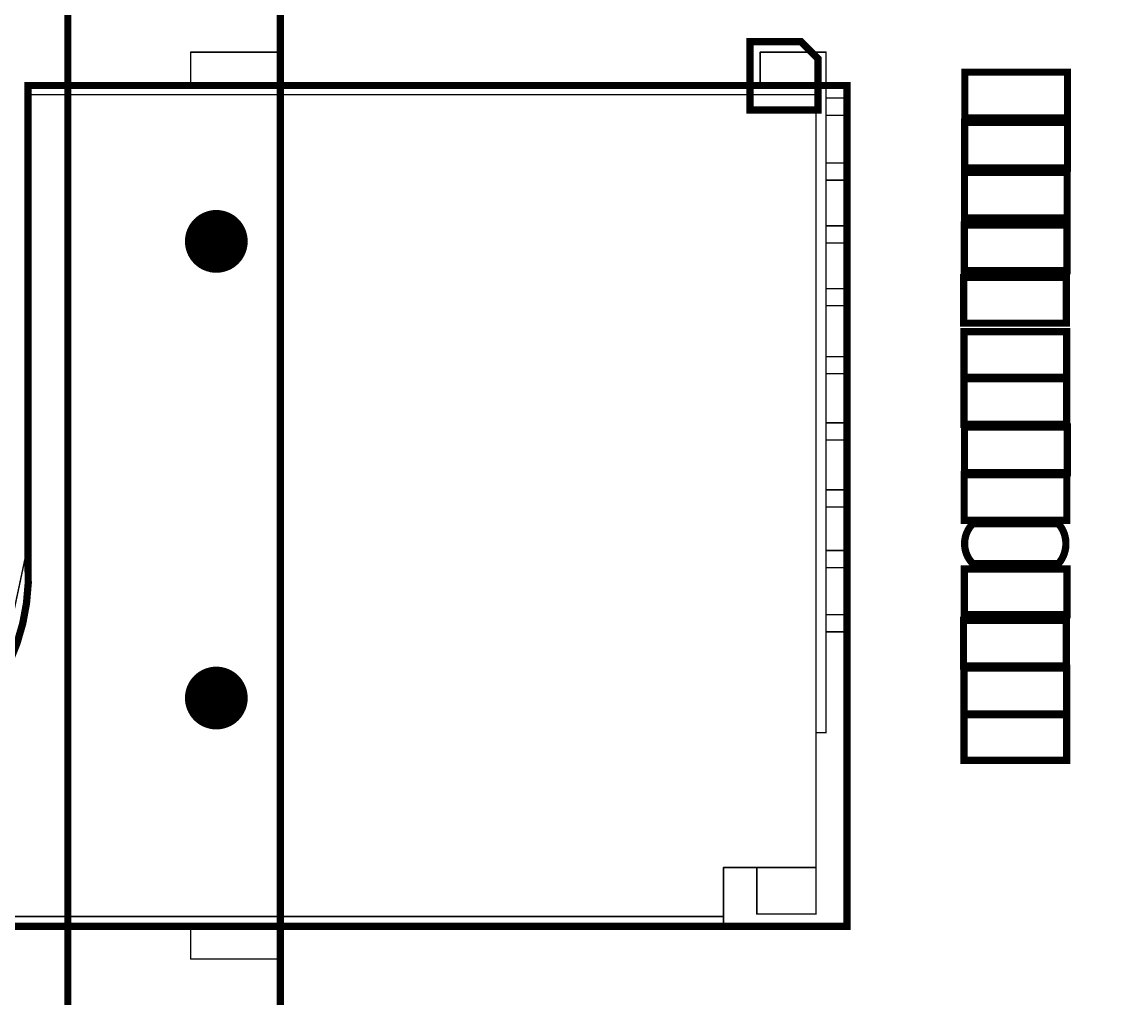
# Model space of a CAD drawing. Extents: x -54 to 75, y -63 to 45.
# Drawn here: x 18.18 to 37.15, y 13.26 to 30.37 of the extents above; entities that cross this region are included whole.
import ezdxf

# ---------------------------------------------------------------- set-up
doc = ezdxf.new("R2010")
doc.units = 0
doc.header["$MEASUREMENT"] = 0
doc.linetypes.add('PADS_DASH_38100', pattern=[0.254, 0.127, -0.127])
doc.linetypes.add('TRMIDX_9', pattern=[2, 1, 1])
doc.layers.get('0').update_dxf_attribs({"linetype": 'CONTINUOUS'})
for name, color, linetype in [('2D_LINE_01', 255, 'CONTINUOUS'), ('BOARD_OUTLINE_00', 254, 'CONTINUOUS'), ('DRIL_NPLTE_THRU_01', 3, 'CONTINUOUS'), ('DRIL_PLTE_THRU_01', 3, 'CONTINUOUS'), ('DRIL_SYMBOL', 254, 'CONTINUOUS'), ('PART_TOP_2DLINE_01', 254, 'CONTINUOUS'), ('PART_TOP_2DLINE_126', 254, 'CONTINUOUS'), ('PART_TOP_COPPER_01', 254, 'CONTINUOUS')]:
    doc.layers.add(name, color=color, linetype=linetype)

# ---------------------------------------------------------------- blocks, each defined once
blk = doc.blocks.new('BOARD_1')
at = {"layer": 'BOARD_OUTLINE_00', "const_width": 0.127}
blk.add_lwpolyline([(0, 0), (6.847, 0), (6.847, 4.142), (9.561, 4.142), (9.561, 0.199), (25.267, 0.199, 0.185339), (28.735, 2.042, 0.15749), (29.993, 5.027), (29.993, 32.25, 0.340915), (25.686, 36.557), (-5.758, 36.557, 0.19257), (-8.738, 35.265, 0.140096), (-10.137, 32.77), (-10.137, 10.091), (-10.114, 10.091), (-10.114, 4.314), (-10.243, 4.314, 0.201635), (-8.997, 1.213, 0.196192), (-6.063, -0.004), (0, -0.004)], format="xyb", close=True, dxfattribs=at)
blk = doc.blocks.new('SMOOTH_0$0254')
at = {"const_width": 0.0127}
blk.add_lwpolyline([(-0.00635, 0, 1), (0.00635, 0, 1)], format="xyb", close=True, dxfattribs=at)
blk = doc.blocks.new('DRAWING_9')
at = {"layer": '2D_LINE_01', "const_width": 0.0254}
blk.add_lwpolyline([(0, 0), (0, -8.104)], dxfattribs=at)
at = {"layer": '2D_LINE_01'}
for p in [(0, 0), (0, -8.104)]:
    blk.add_blockref('SMOOTH_0$0254', p, dxfattribs=at)
blk = doc.blocks.new('DRAWING_10')
at = {"layer": '2D_LINE_01', "const_width": 0.0254}
blk.add_lwpolyline([(0, 0), (-0.675, -3.173)], dxfattribs=at)
at = {"layer": '2D_LINE_01'}
for p in [(0, 0), (-0.675, -3.173)]:
    blk.add_blockref('SMOOTH_0$0254', p, dxfattribs=at)
blk = doc.blocks.new('DRAWING_12')
at = {"layer": '2D_LINE_01', "const_width": 0.0254}
blk.add_lwpolyline([(0, 0), (0, -0.592)], dxfattribs=at)
at = {"layer": '2D_LINE_01'}
for p in [(0, 0), (0, -0.592)]:
    blk.add_blockref('SMOOTH_0$0254', p, dxfattribs=at)
blk = doc.blocks.new('DRAWING_13')
at = {"layer": '2D_LINE_01', "const_width": 0.0254}
blk.add_lwpolyline([(0, 0), (0, -0.591866)], dxfattribs=at)
at = {"layer": '2D_LINE_01'}
for p in [(0, 0), (0, -0.591866)]:
    blk.add_blockref('SMOOTH_0$0254', p, dxfattribs=at)
blk = doc.blocks.new('DRAWING_14')
at = {"layer": '2D_LINE_01', "const_width": 0.0254}
blk.add_lwpolyline([(0, 0), (0, 0.591866)], dxfattribs=at)
at = {"layer": '2D_LINE_01'}
for p in [(0, 0.591866), (0, 0)]:
    blk.add_blockref('SMOOTH_0$0254', p, dxfattribs=at)
blk = doc.blocks.new('DRAWING_15')
at = {"layer": '2D_LINE_01', "const_width": 0.0254}
blk.add_lwpolyline([(0, 0), (0, 0.592)], dxfattribs=at)
at = {"layer": '2D_LINE_01'}
for p in [(0, 0.592), (0, 0)]:
    blk.add_blockref('SMOOTH_0$0254', p, dxfattribs=at)
blk = doc.blocks.new('DRAWING_26')
at = {"layer": '2D_LINE_01', "const_width": 0.0254}
blk.add_lwpolyline([(0, 0), (0, 1.01)], dxfattribs=at)
at = {"layer": '2D_LINE_01'}
for p in [(0, 1.01), (0, 0)]:
    blk.add_blockref('SMOOTH_0$0254', p, dxfattribs=at)
blk = doc.blocks.new('DRAWING_28')
at = {"layer": '2D_LINE_01', "const_width": 0.0254}
blk.add_lwpolyline([(0, 0), (0, -0.817)], dxfattribs=at)
at = {"layer": '2D_LINE_01'}
for p in [(0, 0), (0, -0.817)]:
    blk.add_blockref('SMOOTH_0$0254', p, dxfattribs=at)
blk = doc.blocks.new('DRAWING_29')
at = {"layer": '2D_LINE_01', "const_width": 0.0254}
blk.add_lwpolyline([(0, 0), (0, -0.592)], dxfattribs=at)
at = {"layer": '2D_LINE_01'}
for p in [(0, 0), (0, -0.592)]:
    blk.add_blockref('SMOOTH_0$0254', p, dxfattribs=at)
blk = doc.blocks.new('DRAWING_32')
at = {"layer": '2D_LINE_01', "const_width": 0.0254}
blk.add_lwpolyline([(0, 0), (0, 3.177138)], dxfattribs=at)
at = {"layer": '2D_LINE_01'}
for p in [(0, 3.177138), (0, 0)]:
    blk.add_blockref('SMOOTH_0$0254', p, dxfattribs=at)
blk = doc.blocks.new('DRAWING_33')
at = {"layer": '2D_LINE_01', "linetype": 'PADS_DASH_38100', "const_width": 0.0254}
blk.add_lwpolyline([(0, 0), (0, 11.179)], dxfattribs=at)
at = {"layer": '2D_LINE_01'}
for p in [(0, 11.179), (0, 0)]:
    blk.add_blockref('SMOOTH_0$0254', p, dxfattribs=at)
blk = doc.blocks.new('DRAWING_34')
at = {"layer": '2D_LINE_01', "const_width": 0.0254}
blk.add_lwpolyline([(0, 0), (0, 11.921)], dxfattribs=at)
at = {"layer": '2D_LINE_01'}
for p in [(0, 11.921), (0, 0)]:
    blk.add_blockref('SMOOTH_0$0254', p, dxfattribs=at)
blk = doc.blocks.new('DRAWING_35')
at = {"layer": '2D_LINE_01', "const_width": 0.0254}
blk.add_lwpolyline([(0, 0), (0, -0.3)], dxfattribs=at)
at = {"layer": '2D_LINE_01'}
for p in [(0, 0), (0, -0.3)]:
    blk.add_blockref('SMOOTH_0$0254', p, dxfattribs=at)
blk = doc.blocks.new('DRAWING_36')
at = {"layer": '2D_LINE_01', "const_width": 0.0254}
blk.add_lwpolyline([(0, 0), (0, -0.3)], dxfattribs=at)
at = {"layer": '2D_LINE_01'}
for p in [(0, 0), (0, -0.3)]:
    blk.add_blockref('SMOOTH_0$0254', p, dxfattribs=at)
blk = doc.blocks.new('DRAWING_37')
at = {"layer": '2D_LINE_01', "const_width": 0.0254}
blk.add_lwpolyline([(0, 0), (0, -0.3)], dxfattribs=at)
at = {"layer": '2D_LINE_01'}
for p in [(0, 0), (0, -0.3)]:
    blk.add_blockref('SMOOTH_0$0254', p, dxfattribs=at)
blk = doc.blocks.new('DRAWING_38')
at = {"layer": '2D_LINE_01', "const_width": 0.0254}
blk.add_lwpolyline([(0, 0), (0, -0.3)], dxfattribs=at)
at = {"layer": '2D_LINE_01'}
for p in [(0, 0), (0, -0.3)]:
    blk.add_blockref('SMOOTH_0$0254', p, dxfattribs=at)
blk = doc.blocks.new('DRAWING_39')
at = {"layer": '2D_LINE_01', "const_width": 0.0254}
blk.add_lwpolyline([(0, 0), (0, -0.3)], dxfattribs=at)
at = {"layer": '2D_LINE_01'}
for p in [(0, 0), (0, -0.3)]:
    blk.add_blockref('SMOOTH_0$0254', p, dxfattribs=at)
blk = doc.blocks.new('DRAWING_40')
at = {"layer": '2D_LINE_01', "const_width": 0.0254}
blk.add_lwpolyline([(0, 0), (0, -0.3)], dxfattribs=at)
at = {"layer": '2D_LINE_01'}
for p in [(0, 0), (0, -0.3)]:
    blk.add_blockref('SMOOTH_0$0254', p, dxfattribs=at)
blk = doc.blocks.new('DRAWING_41')
at = {"layer": '2D_LINE_01', "const_width": 0.0254}
blk.add_lwpolyline([(0, 0), (0, -0.3)], dxfattribs=at)
at = {"layer": '2D_LINE_01'}
for p in [(0, 0), (0, -0.3)]:
    blk.add_blockref('SMOOTH_0$0254', p, dxfattribs=at)
blk = doc.blocks.new('DRAWING_42')
at = {"layer": '2D_LINE_01', "const_width": 0.0254}
blk.add_lwpolyline([(0, 0), (0, -0.3)], dxfattribs=at)
at = {"layer": '2D_LINE_01'}
for p in [(0, 0), (0, -0.3)]:
    blk.add_blockref('SMOOTH_0$0254', p, dxfattribs=at)
blk = doc.blocks.new('DRAWING_43')
at = {"layer": '2D_LINE_01', "const_width": 0.0254}
blk.add_lwpolyline([(0, 0), (0, -0.3)], dxfattribs=at)
at = {"layer": '2D_LINE_01'}
for p in [(0, 0), (0, -0.3)]:
    blk.add_blockref('SMOOTH_0$0254', p, dxfattribs=at)
blk = doc.blocks.new('DRAWING_45')
at = {"layer": '2D_LINE_01', "const_width": 0.0254}
blk.add_lwpolyline([(0, 0), (1.566, 0)], dxfattribs=at)
at = {"layer": '2D_LINE_01'}
for p in [(0, 0), (1.566, 0)]:
    blk.add_blockref('SMOOTH_0$0254', p, dxfattribs=at)
blk = doc.blocks.new('DRAWING_46')
at = {"layer": '2D_LINE_01', "const_width": 0.0254}
blk.add_lwpolyline([(0, 0), (12.878718, 0)], dxfattribs=at)
at = {"layer": '2D_LINE_01'}
for p in [(0, 0), (12.878718, 0)]:
    blk.add_blockref('SMOOTH_0$0254', p, dxfattribs=at)
blk = doc.blocks.new('DRAWING_51')
at = {"layer": '2D_LINE_01', "linetype": 'PADS_DASH_38100', "const_width": 0.0254}
blk.add_lwpolyline([(0, 0), (12.878718, 0)], dxfattribs=at)
at = {"layer": '2D_LINE_01'}
for p in [(0, 0), (12.878718, 0)]:
    blk.add_blockref('SMOOTH_0$0254', p, dxfattribs=at)
blk = doc.blocks.new('DRAWING_52')
at = {"layer": '2D_LINE_01', "const_width": 0.0254}
blk.add_lwpolyline([(0, 0), (1.036, 0)], dxfattribs=at)
at = {"layer": '2D_LINE_01'}
for p in [(0, 0), (1.036, 0)]:
    blk.add_blockref('SMOOTH_0$0254', p, dxfattribs=at)
blk = doc.blocks.new('DRAWING_53')
at = {"layer": '2D_LINE_01', "const_width": 0.0254}
blk.add_lwpolyline([(0, 0), (1.621, 0)], dxfattribs=at)
at = {"layer": '2D_LINE_01'}
for p in [(0, 0), (1.621, 0)]:
    blk.add_blockref('SMOOTH_0$0254', p, dxfattribs=at)
blk = doc.blocks.new('DRAWING_56')
at = {"layer": '2D_LINE_01', "const_width": 0.0254}
blk.add_lwpolyline([(0, 0), (0.176, 0)], dxfattribs=at)
at = {"layer": '2D_LINE_01'}
for p in [(0, 0), (0.176, 0)]:
    blk.add_blockref('SMOOTH_0$0254', p, dxfattribs=at)
blk = doc.blocks.new('DRAWING_57')
at = {"layer": '2D_LINE_01', "const_width": 0.0254}
blk.add_lwpolyline([(0, 0), (0.324, 0)], dxfattribs=at)
at = {"layer": '2D_LINE_01'}
for p in [(0, 0), (0.324, 0)]:
    blk.add_blockref('SMOOTH_0$0254', p, dxfattribs=at)
blk = doc.blocks.new('DRAWING_58')
at = {"layer": '2D_LINE_01', "const_width": 0.0254}
blk.add_lwpolyline([(0, 0), (0.324, 0)], dxfattribs=at)
at = {"layer": '2D_LINE_01'}
for p in [(0, 0), (0.324, 0)]:
    blk.add_blockref('SMOOTH_0$0254', p, dxfattribs=at)
blk = doc.blocks.new('DRAWING_59')
at = {"layer": '2D_LINE_01', "const_width": 0.0254}
blk.add_lwpolyline([(0, 0), (0.324, 0)], dxfattribs=at)
at = {"layer": '2D_LINE_01'}
for p in [(0, 0), (0.324, 0)]:
    blk.add_blockref('SMOOTH_0$0254', p, dxfattribs=at)
blk = doc.blocks.new('DRAWING_60')
at = {"layer": '2D_LINE_01', "const_width": 0.0254}
blk.add_lwpolyline([(0, 0), (0.324, 0)], dxfattribs=at)
at = {"layer": '2D_LINE_01'}
for p in [(0, 0), (0.324, 0)]:
    blk.add_blockref('SMOOTH_0$0254', p, dxfattribs=at)
blk = doc.blocks.new('DRAWING_61')
at = {"layer": '2D_LINE_01', "const_width": 0.0254}
blk.add_lwpolyline([(0, 0), (0.324, 0)], dxfattribs=at)
at = {"layer": '2D_LINE_01'}
for p in [(0, 0), (0.324, 0)]:
    blk.add_blockref('SMOOTH_0$0254', p, dxfattribs=at)
blk = doc.blocks.new('DRAWING_62')
at = {"layer": '2D_LINE_01', "const_width": 0.0254}
blk.add_lwpolyline([(0, 0), (0.324, 0)], dxfattribs=at)
at = {"layer": '2D_LINE_01'}
for p in [(0, 0), (0.324, 0)]:
    blk.add_blockref('SMOOTH_0$0254', p, dxfattribs=at)
blk = doc.blocks.new('DRAWING_63')
at = {"layer": '2D_LINE_01', "const_width": 0.0254}
blk.add_lwpolyline([(0, 0), (0.324, 0)], dxfattribs=at)
at = {"layer": '2D_LINE_01'}
for p in [(0, 0), (0.324, 0)]:
    blk.add_blockref('SMOOTH_0$0254', p, dxfattribs=at)
blk = doc.blocks.new('DRAWING_64')
at = {"layer": '2D_LINE_01', "const_width": 0.0254}
blk.add_lwpolyline([(0, 0), (0.324, 0)], dxfattribs=at)
at = {"layer": '2D_LINE_01'}
for p in [(0, 0), (0.324, 0)]:
    blk.add_blockref('SMOOTH_0$0254', p, dxfattribs=at)
blk = doc.blocks.new('DRAWING_65')
at = {"layer": '2D_LINE_01', "const_width": 0.0254}
blk.add_lwpolyline([(0, 0), (0.324, 0)], dxfattribs=at)
at = {"layer": '2D_LINE_01'}
for p in [(0, 0), (0.324, 0)]:
    blk.add_blockref('SMOOTH_0$0254', p, dxfattribs=at)
blk = doc.blocks.new('DRAWING_66')
at = {"layer": '2D_LINE_01', "const_width": 0.0254}
blk.add_lwpolyline([(0, 0), (0.324, 0)], dxfattribs=at)
at = {"layer": '2D_LINE_01'}
for p in [(0, 0), (0.324, 0)]:
    blk.add_blockref('SMOOTH_0$0254', p, dxfattribs=at)
blk = doc.blocks.new('DRAWING_67')
at = {"layer": '2D_LINE_01', "const_width": 0.0254}
blk.add_lwpolyline([(0, 0), (0.324, 0)], dxfattribs=at)
at = {"layer": '2D_LINE_01'}
for p in [(0, 0), (0.324, 0)]:
    blk.add_blockref('SMOOTH_0$0254', p, dxfattribs=at)
blk = doc.blocks.new('DRAWING_68')
at = {"layer": '2D_LINE_01', "const_width": 0.0254}
blk.add_lwpolyline([(0, 0), (0.324, 0)], dxfattribs=at)
at = {"layer": '2D_LINE_01'}
for p in [(0, 0), (0.324, 0)]:
    blk.add_blockref('SMOOTH_0$0254', p, dxfattribs=at)
blk = doc.blocks.new('DRAWING_69')
at = {"layer": '2D_LINE_01', "const_width": 0.0254}
blk.add_lwpolyline([(0, 0), (0.324, 0)], dxfattribs=at)
at = {"layer": '2D_LINE_01'}
for p in [(0, 0), (0.324, 0)]:
    blk.add_blockref('SMOOTH_0$0254', p, dxfattribs=at)
blk = doc.blocks.new('DRAWING_70')
at = {"layer": '2D_LINE_01', "const_width": 0.0254}
blk.add_lwpolyline([(0, 0), (0.324, 0)], dxfattribs=at)
at = {"layer": '2D_LINE_01'}
for p in [(0, 0), (0.324, 0)]:
    blk.add_blockref('SMOOTH_0$0254', p, dxfattribs=at)
blk = doc.blocks.new('DRAWING_71')
at = {"layer": '2D_LINE_01', "const_width": 0.0254}
blk.add_lwpolyline([(0, 0), (0.324, 0)], dxfattribs=at)
at = {"layer": '2D_LINE_01'}
for p in [(0, 0), (0.324, 0)]:
    blk.add_blockref('SMOOTH_0$0254', p, dxfattribs=at)
blk = doc.blocks.new('DRAWING_72')
at = {"layer": '2D_LINE_01', "const_width": 0.0254}
blk.add_lwpolyline([(0, 0), (0.324, 0)], dxfattribs=at)
at = {"layer": '2D_LINE_01'}
for p in [(0, 0), (0.324, 0)]:
    blk.add_blockref('SMOOTH_0$0254', p, dxfattribs=at)
blk = doc.blocks.new('DRAWING_73')
at = {"layer": '2D_LINE_01', "const_width": 0.0254}
blk.add_lwpolyline([(0, 0), (0.324, 0)], dxfattribs=at)
at = {"layer": '2D_LINE_01'}
for p in [(0, 0), (0.324, 0)]:
    blk.add_blockref('SMOOTH_0$0254', p, dxfattribs=at)
blk = doc.blocks.new('DRAWING_74')
at = {"layer": '2D_LINE_01', "const_width": 0.0254}
blk.add_lwpolyline([(0, 0), (0.324, 0)], dxfattribs=at)
at = {"layer": '2D_LINE_01'}
for p in [(0, 0), (0.324, 0)]:
    blk.add_blockref('SMOOTH_0$0254', p, dxfattribs=at)
blk = doc.blocks.new('DRAWING_75')
at = {"layer": '2D_LINE_01', "linetype": 'PADS_DASH_38100', "const_width": 0.0254}
blk.add_lwpolyline([(0, 0), (13.824, 0)], dxfattribs=at)
at = {"layer": '2D_LINE_01'}
for p in [(0, 0), (13.824, 0)]:
    blk.add_blockref('SMOOTH_0$0254', p, dxfattribs=at)
blk = doc.blocks.new('DRAWING_76')
at = {"layer": '2D_LINE_01', "const_width": 0.0254}
blk.add_lwpolyline([(0, 0), (-14.000922, 0)], dxfattribs=at)
at = {"layer": '2D_LINE_01'}
for p in [(-14.000922, 0), (0, 0)]:
    blk.add_blockref('SMOOTH_0$0254', p, dxfattribs=at)
blk = doc.blocks.new('DRAWING_77')
at = {"layer": '2D_LINE_01', "const_width": 0.0254}
blk.add_lwpolyline([(0, 0), (-1.155, 0)], dxfattribs=at)
at = {"layer": '2D_LINE_01'}
for p in [(-1.155, 0), (0, 0)]:
    blk.add_blockref('SMOOTH_0$0254', p, dxfattribs=at)
blk = doc.blocks.new('DRAWING_78')
at = {"layer": '2D_LINE_01', "const_width": 0.0254}
blk.add_lwpolyline([(0, 0), (-1.566, 0)], dxfattribs=at)
at = {"layer": '2D_LINE_01'}
for p in [(-1.566, 0), (0, 0)]:
    blk.add_blockref('SMOOTH_0$0254', p, dxfattribs=at)
blk = doc.blocks.new('DRAWING_109')
at = {"layer": '2D_LINE_01', "const_width": 0.0254}
blk.add_lwpolyline([(0, 0), (0, -8.104)], dxfattribs=at)
at = {"layer": '2D_LINE_01'}
for p in [(0, 0), (0, -8.104)]:
    blk.add_blockref('SMOOTH_0$0254', p, dxfattribs=at)
blk = doc.blocks.new('DRAWING_111')
at = {"layer": '2D_LINE_01', "const_width": 0.0254}
blk.add_lwpolyline([(0, 0), (0, -0.3)], dxfattribs=at)
at = {"layer": '2D_LINE_01'}
for p in [(0, 0), (0, -0.3)]:
    blk.add_blockref('SMOOTH_0$0254', p, dxfattribs=at)
blk = doc.blocks.new('DRAWING_112')
at = {"layer": '2D_LINE_01', "const_width": 0.0254}
blk.add_lwpolyline([(0, 0), (0, -0.3)], dxfattribs=at)
at = {"layer": '2D_LINE_01'}
for p in [(0, 0), (0, -0.3)]:
    blk.add_blockref('SMOOTH_0$0254', p, dxfattribs=at)
blk = doc.blocks.new('DRAWING_113')
at = {"layer": '2D_LINE_01', "const_width": 0.0254}
blk.add_lwpolyline([(0, 0), (0, -0.3)], dxfattribs=at)
at = {"layer": '2D_LINE_01'}
for p in [(0, 0), (0, -0.3)]:
    blk.add_blockref('SMOOTH_0$0254', p, dxfattribs=at)
blk = doc.blocks.new('DRAWING_114')
at = {"layer": '2D_LINE_01', "const_width": 0.0254}
blk.add_lwpolyline([(0, 0), (0, -0.3)], dxfattribs=at)
at = {"layer": '2D_LINE_01'}
for p in [(0, 0), (0, -0.3)]:
    blk.add_blockref('SMOOTH_0$0254', p, dxfattribs=at)
blk = doc.blocks.new('DRAWING_115')
at = {"layer": '2D_LINE_01', "const_width": 0.0254}
blk.add_lwpolyline([(0, 0), (0, -0.3)], dxfattribs=at)
at = {"layer": '2D_LINE_01'}
for p in [(0, 0), (0, -0.3)]:
    blk.add_blockref('SMOOTH_0$0254', p, dxfattribs=at)
blk = doc.blocks.new('DRAWING_116')
at = {"layer": '2D_LINE_01', "const_width": 0.0254}
blk.add_lwpolyline([(0, 0), (0, -0.3)], dxfattribs=at)
at = {"layer": '2D_LINE_01'}
for p in [(0, 0), (0, -0.3)]:
    blk.add_blockref('SMOOTH_0$0254', p, dxfattribs=at)
blk = doc.blocks.new('DRAWING_117')
at = {"layer": '2D_LINE_01', "const_width": 0.0254}
blk.add_lwpolyline([(0, 0), (0, -0.3)], dxfattribs=at)
at = {"layer": '2D_LINE_01'}
for p in [(0, 0), (0, -0.3)]:
    blk.add_blockref('SMOOTH_0$0254', p, dxfattribs=at)
blk = doc.blocks.new('DRAWING_118')
at = {"layer": '2D_LINE_01', "const_width": 0.0254}
blk.add_lwpolyline([(0, 0), (0, -0.3)], dxfattribs=at)
at = {"layer": '2D_LINE_01'}
for p in [(0, 0), (0, -0.3)]:
    blk.add_blockref('SMOOTH_0$0254', p, dxfattribs=at)
blk = doc.blocks.new('DRAWING_119')
at = {"layer": '2D_LINE_01', "const_width": 0.0254}
blk.add_lwpolyline([(0, 0), (0, -0.3)], dxfattribs=at)
at = {"layer": '2D_LINE_01'}
for p in [(0, 0), (0, -0.3)]:
    blk.add_blockref('SMOOTH_0$0254', p, dxfattribs=at)
blk = doc.blocks.new('DRAWING_120')
at = {"layer": '2D_LINE_01', "const_width": 0.0254}
blk.add_lwpolyline([(0, 0), (12.878718, 0)], dxfattribs=at)
at = {"layer": '2D_LINE_01'}
for p in [(0, 0), (12.878718, 0)]:
    blk.add_blockref('SMOOTH_0$0254', p, dxfattribs=at)
blk = doc.blocks.new('DRAWING_121')
at = {"layer": '2D_LINE_01', "const_width": 0.0254}
blk.add_lwpolyline([(0, 0), (-14.000922, 0)], dxfattribs=at)
at = {"layer": '2D_LINE_01'}
for p in [(-14.000922, 0), (0, 0)]:
    blk.add_blockref('SMOOTH_0$0254', p, dxfattribs=at)
blk = doc.blocks.new('DRAWING_144')
at = {"layer": '2D_LINE_01', "const_width": 0.127}
blk.add_lwpolyline([(32.098, 27.053), (0.914, 27.053, 0.207545), (-2.298, 25.8, 0.141876), (-3.705, 23.277), (-0.01, 23.277), (-0.01, 0), (0, 0), (0, -5.196), (-3.834, -5.196, 0.220322), (-2.385, -8.461, 0.188952), (0.433, -9.499), (1.594, -9.499), (1.594, -10.383), (13.284, -10.383), (13.284, -9.288), (31.154, -9.288)], format="xyb", dxfattribs=at)
blk = doc.blocks.new('SMOOTH_0$127')
at = {"const_width": 0.0635}
blk.add_lwpolyline([(-0.03175, 0, 1), (0.03175, 0, 1)], format="xyb", close=True, dxfattribs=at)
blk = doc.blocks.new('PART_BODY_TOP_215')
at = {"layer": 'PART_TOP_2DLINE_126', "const_width": 0.127}
blk.add_lwpolyline([(-0.898, 0.408), (-0.898, -0.392), (0.902, -0.392), (0.902, 0.408)], close=True, dxfattribs=at)
at = {"layer": 'PART_TOP_2DLINE_126'}
for p in [(-0.898, 0.408), (0.902, 0.408), (-0.898, -0.392), (0.902, -0.392)]:
    blk.add_blockref('SMOOTH_0$127', p, dxfattribs=at)
blk = doc.blocks.new('DRIL_HOLE_0')
blk.add_lwpolyline([(0, 0, 1), (0, 0, 1)], format="xyb", close=True)
blk = doc.blocks.new('STK_TOP_10')
at = {"layer": 'DRIL_PLTE_THRU_01'}
blk.add_blockref('DRIL_HOLE_0', (0, 0), dxfattribs=at)
blk = doc.blocks.new('SYM_TOP_7')
for name, p in [('PART_BODY_TOP_215', (0, 0)), ('STK_TOP_10', (-0.448, 0.008)), ('STK_TOP_10', (0.452, 0.008))]:
    blk.add_blockref(name, p)
blk = doc.blocks.new('PART_TOP_8')
blk.add_blockref('SYM_TOP_7', (0, 0))
blk = doc.blocks.new('PART_TOP_9')
blk.add_blockref('SYM_TOP_7', (0, 0))
blk = doc.blocks.new('PART_TOP_11')
blk.add_blockref('SYM_TOP_7', (0, 0))
blk = doc.blocks.new('PART_TOP_12')
blk.add_blockref('SYM_TOP_7', (0, 0))
blk = doc.blocks.new('PART_TOP_17')
blk.add_blockref('SYM_TOP_7', (0, 0))
blk = doc.blocks.new('PART_TOP_18')
blk.add_blockref('SYM_TOP_7', (0, 0))
blk = doc.blocks.new('PART_TOP_19')
blk.add_blockref('SYM_TOP_7', (0, 0))
blk = doc.blocks.new('PART_TOP_20')
blk.add_blockref('SYM_TOP_7', (0, 0))
blk = doc.blocks.new('PART_TOP_21')
blk.add_blockref('SYM_TOP_7', (0, 0))
blk = doc.blocks.new('PART_TOP_22')
blk.add_blockref('SYM_TOP_7', (0, 0))
blk = doc.blocks.new('PART_TOP_23')
blk.add_blockref('SYM_TOP_7', (0, 0))
blk = doc.blocks.new('PART_BODY_TOP_216')
at = {"layer": 'PART_TOP_2DLINE_126', "const_width": 0.127}
blk.add_lwpolyline([(0.755, -0.347, 0.414214), (0.755, 0.353), (-0.745, 0.353, 0.373387), (-0.745, -0.347)], format="xyb", close=True, dxfattribs=at)
at = {"layer": 'PART_TOP_2DLINE_126'}
for p in [(-0.745, 0.353), (0.755, 0.353), (-0.745, -0.347), (0.755, -0.347)]:
    blk.add_blockref('SMOOTH_0$127', p, dxfattribs=at)
blk = doc.blocks.new('SYM_TOP_8')
for name, p in [('PART_BODY_TOP_216', (0, 0)), ('STK_TOP_10', (-0.445, 0.003)), ('STK_TOP_10', (0.455, 0.003))]:
    blk.add_blockref(name, p)
blk = doc.blocks.new('PART_TOP_24')
blk.add_blockref('SYM_TOP_8', (0, 0))
blk = doc.blocks.new('PART_TOP_25')
blk.add_blockref('SYM_TOP_7', (0, 0))
blk = doc.blocks.new('PART_TOP_26')
blk.add_blockref('SYM_TOP_7', (0, 0))
blk = doc.blocks.new('PART_BODY_TOP_218')
at = {"layer": 'PART_TOP_2DLINE_01', "const_width": 0.127}
blk.add_lwpolyline([(8.001, -0.7), (8.001, 14.351), (-6.731, 14.351), (-6.731, 0), (1.631, 0, -0.171831), (3.979, -0.678), (4.151, -0.7)], format="xyb", close=True, dxfattribs=at)
at = {"layer": 'PART_TOP_COPPER_01', "linetype": 'TRMIDX_9', "const_width": 0.127}
blk.add_lwpolyline([(-6.3, 13.843), (-7.2, 13.843), (-7.5, 13.543), (-7.5, 12.654), (-6.3, 12.654)], close=True, dxfattribs=at)
at = {"layer": 'PART_TOP_2DLINE_01'}
for p in [(-6.731, 14.351), (8.001, 14.351), (-6.731, 0), (1.631, 0), (3.979, -0.678), (4.151, -0.7), (8.001, -0.7)]:
    blk.add_blockref('SMOOTH_0$127', p, dxfattribs=at)
at = {"layer": 'PART_TOP_COPPER_01'}
for p in [(-7.2, 13.843), (-6.3, 13.843), (-7.5, 13.543), (-7.5, 12.654), (-6.3, 12.654)]:
    blk.add_blockref('SMOOTH_0$127', p, dxfattribs=at)
blk = doc.blocks.new('STK_TOP_12')
at = {"layer": 'DRIL_PLTE_THRU_01'}
blk.add_blockref('DRIL_HOLE_0', (0, 0), dxfattribs=at)
blk = doc.blocks.new('STK_TOP_13')
at = {"layer": 'DRIL_PLTE_THRU_01'}
blk.add_blockref('DRIL_HOLE_0', (0, 0), dxfattribs=at)
blk = doc.blocks.new('STK_TOP_14')
at = {"layer": 'DRIL_PLTE_THRU_01'}
blk.add_blockref('DRIL_HOLE_0', (0, 0), dxfattribs=at)
blk = doc.blocks.new('STK_TOP_15')
at = {"layer": 'DRIL_PLTE_THRU_01'}
blk.add_blockref('DRIL_HOLE_0', (0, 0), dxfattribs=at)
blk = doc.blocks.new('STK_TOP_16')
at = {"layer": 'DRIL_PLTE_THRU_01'}
blk.add_blockref('DRIL_HOLE_0', (0, 0), dxfattribs=at)
blk = doc.blocks.new('DRIL_SYMBOL_1$1')
at = {"layer": 'DRIL_SYMBOL', "const_width": 0.0508}
for points in [[(0, -0.254), (0, 0.254)], [(-0.254, 0), (0.254, 0)]]:
    blk.add_lwpolyline(points, dxfattribs=at)
blk = doc.blocks.new('DRIL_HOLE_1$1')
at = {"const_width": 0.55}
blk.add_lwpolyline([(-0.275, 0, 1), (0.275, 0, 1)], format="xyb", close=True, dxfattribs=at)
blk.add_blockref('DRIL_SYMBOL_1$1', (0, 0))
blk = doc.blocks.new('STK_TOP_17')
at = {"layer": 'DRIL_NPLTE_THRU_01'}
blk.add_blockref('DRIL_HOLE_1$1', (0, 0), dxfattribs=at)
blk = doc.blocks.new('SYM_TOP_10')
for name, p in [('PART_BODY_TOP_218', (0, 0)), ('STK_TOP_13', (-5.6, 14)), ('STK_TOP_13', (-4.5, 14)), ('STK_TOP_13', (-3.4, 14)), ('STK_TOP_13', (-2.3, 14)), ('STK_TOP_13', (-1.2, 14)), ('STK_TOP_13', (-0.1, 14)), ('STK_TOP_13', (1, 14)), ('STK_TOP_13', (2.1, 14)), ('STK_TOP_12', (3.199892, 13.999972)), ('STK_TOP_14', (-6.9, 13.3)), ('STK_TOP_16', (7.9, 13.3)), ('STK_TOP_17', (-4, 3.3)), ('STK_TOP_17', (4, 3.3)), ('STK_TOP_15', (-6.9, 3.7)), ('STK_TOP_15', (8.8, 3.7))]:
    blk.add_blockref(name, p)
blk = doc.blocks.new('PART_TOP_28')
blk.add_blockref('SYM_TOP_10', (0, 0))

msp = doc.modelspace()

# ---------------------------------------------------------------- block references
for name, p in [('BOARD_1', (29.127, 0.461)), ('DRAWING_144', (22.725, 9.961)), ('DRAWING_12', (21.144, 29.835)), ('DRAWING_78', (22.71, 29.835)), ('DRAWING_15', (22.71, 29.243)), ('DRAWING_29', (31.123, 29.835)), ('DRAWING_77', (32.278, 29.835)), ('DRAWING_34', (32.278, 17.913)), ('PART_TOP_11', (35.607, 29.078)), ('DRAWING_9', (18.277, 29.243)), ('DRAWING_76', (32.278, 29.243)), ('DRAWING_109', (18.269, 29.202)), ('DRAWING_121', (32.27, 29.202)), ('DRAWING_75', (18.277, 29.093)), ('DRAWING_33', (32.101, 17.913)), ('DRAWING_74', (32.278, 29.031)), ('DRAWING_35', (32.601, 29.031)), ('DRAWING_111', (32.594, 28.99)), ('DRAWING_73', (32.278, 28.731)), ('PART_TOP_12', (35.606, 28.2)), ('DRAWING_72', (32.278, 27.894)), ('DRAWING_36', (32.601, 27.894)), ('DRAWING_112', (32.594, 27.854)), ('PART_TOP_9', (35.601, 27.324)), ('DRAWING_71', (32.278, 27.594)), ('DRAWING_70', (32.278, 26.794)), ('DRAWING_113', (32.594, 26.753)), ('DRAWING_37', (32.601, 26.794)), ('PART_TOP_8', (35.599, 26.398)), ('DRAWING_69', (32.278, 26.494)), ('DRAWING_68', (32.278, 25.694)), ('DRAWING_114', (32.594, 25.653)), ('DRAWING_38', (32.601, 25.694)), ('DRAWING_67', (32.278, 25.394)), ('PART_TOP_20', (35.592, 24.533)), ('DRAWING_66', (32.278, 24.502)), ('DRAWING_39', (32.601, 24.502)), ('DRAWING_115', (32.594, 24.461)), ('DRAWING_65', (32.278, 24.202)), ('DRAWING_64', (32.278, 23.342)), ('DRAWING_40', (32.601, 23.342)), ('DRAWING_116', (32.594, 23.301)), ('DRAWING_63', (32.278, 23.042)), ('PART_TOP_23', (35.595, 22.027)), ('DRAWING_62', (32.278, 22.168)), ('DRAWING_117', (32.594, 22.128)), ('DRAWING_41', (32.601, 22.168)), ('DRAWING_61', (32.278, 21.868)), ('DRAWING_10', (18.277, 21.139)), ('DRAWING_60', (32.278, 21.105)), ('DRAWING_118', (32.594, 21.064)), ('DRAWING_42', (32.601, 21.105)), ('DRAWING_59', (32.278, 20.805)), ('PART_TOP_17', (35.597, 20.372)), ('DRAWING_58', (32.278, 19.981)), ('DRAWING_119', (32.594, 19.941)), ('DRAWING_43', (32.601, 19.981)), ('DRAWING_57', (32.278, 19.681)), ('PART_TOP_26', (35.593, 17.822)), ('DRAWING_32', (32.101, 14.736)), ('DRAWING_56', (32.101, 17.913)), ('DRAWING_26', (30.481, 14.543)), ('DRAWING_53', (30.481, 15.553)), ('DRAWING_28', (31.065, 15.553)), ('DRAWING_51', (17.602, 14.693)), ('DRAWING_52', (31.065, 14.736)), ('DRAWING_120', (17.594, 14.502)), ('DRAWING_46', (17.602, 14.543)), ('DRAWING_13', (21.144, 14.543)), ('DRAWING_14', (22.71, 13.951)), ('DRAWING_45', (21.144, 13.951))]:
    msp.add_blockref(name, p)
for name, p, rotation in [('PART_TOP_28', (18.292, 22.521), 270), ('PART_TOP_25', (35.592, 25.497), 180), ('PART_TOP_19', (35.598, 23.722), 180), ('PART_TOP_21', (35.606, 22.879), 180), ('PART_TOP_24', (35.605, 21.228), 180), ('PART_TOP_18', (35.588, 19.49), 180), ('PART_TOP_22', (35.596, 18.652), 180)]:
    msp.add_blockref(name, p, dxfattribs=dict(rotation=rotation))

doc.saveas('drawing.dxf')
